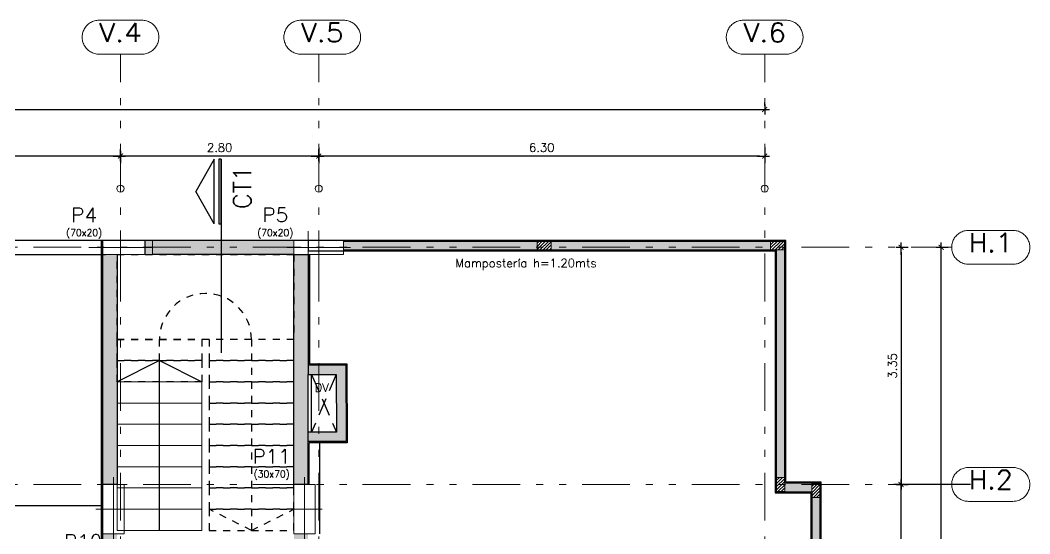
# Model space of a CAD drawing. Header units: metres. Extents: x 219 to 707, y -561 to -17.
# Drawn here: x 354.23 to 368.49, y -274.47 to -267.21 of the extents above; entities that cross this region are included whole.
import ezdxf
from ezdxf.enums import TextEntityAlignment as Align

# ---------------------------------------------------------------- set-up
doc = ezdxf.new("R2010")
doc.units = ezdxf.units.M
doc.linetypes.add('CYPE_RAYAPUNTOPUNTO', pattern=[0.45, 0.225, -0.075, 0, -0.075, 0, -0.075])
doc.linetypes.add('HIDDEN', pattern=[0.375, 0.25, -0.125])
for name, color, linetype in [('2', 2, 'Continuous'), ('A-Balcon', 1, 'Continuous'), ('A-Muros', 4, 'Continuous'), ('A-Proyección', 1, 'HIDDEN'), ('A-Revoques', 1, 'Continuous'), ('A-Texto', 3, 'Continuous'), ('Dr Ejes en bloque', 4, 'Continuous'), ('TCOTA', 1, 'Continuous')]:
    doc.layers.add(name, color=color, linetype=linetype)
for name, color, linetype, lineweight in [('COTAS_ACOTACION', 2, 'Continuous', 0), ('COTAS_REF_LINEAS', 2, 'Continuous', 0), ('COTAS_REPLANTEO', 7, 'CYPE_RAYAPUNTOPUNTO', 0), ('ESC_ESCALON', 2, 'Continuous', 0), ('PILAR_DIM', 253, 'Continuous', 0), ('PILAR_EJES', 1, 'Continuous', 0), ('PILAR_HORMIGON', 5, 'Continuous', 20), ('PILAR_REF', 253, 'Continuous', 0)]:
    doc.layers.add(name, color=color, linetype=linetype, lineweight=lineweight)
doc.layers.add('M-Muro hueco 11', color=141, linetype='Continuous', transparency=0.5)
doc.layers.add('M1-Muro Común 20', color=12, linetype='Continuous', transparency=0.5)
doc.styles.add('CYPETXT', font='romans', dxfattribs={"height": 0.2})
doc.styles.add('T12', font='romans.shx', dxfattribs={"height": 0.12})
doc.styles.add('T25', font='romans.shx', dxfattribs={"height": 0.25})
doc.dimstyles.new('DIM50', dxfattribs={"dimtxt": 0.12, "dimasz": 0.07, "dimexe": 0.1, "dimexo": 0.05, "dimgap": 0.06, "dimtad": 1, "dimzin": 4, "dimdsep": 46, "dimtxsty": 'T12', "dimblk1": 'COTA1', "dimblk2": 'COTA1', "dimsah": 1, "dimcen": 0.07, "dimclrt": 3, "dimadec": 0, "dimazin": 0, "dimtfac": 1, "dimtmove": 2, "dimatfit": 0, "dimldrblk": 'COTA1', "dimfxl": 1, "dimtolj": 1, "dimtzin": 4, "dimarcsym": 0})

# ---------------------------------------------------------------- blocks, each defined once
blk = doc.blocks.new('Ejes del pilar')
at = {"layer": 'PILAR_EJES'}
for p, q in [((0, -0.5), (0, 0.5)), ((-0.5, 0), (0.5, 0))]:
    blk.add_line(p, q, dxfattribs=at)
blk = doc.blocks.new('estructura azotea')
at = {"color": 5}
blk.add_lwpolyline([(-1.589, 1.997), (-1.988, 1.997), (-1.989, -0.003), (0.011, -0.003), (0.011, 1.996), (-0.389, 1.996), (-0.389, 1.796), (-0.189, 1.796), (-0.189, 0.197), (-1.788, 0.197), (-1.788, 1.796), (-1.588, 1.797), (-1.588, 1.997)], dxfattribs=at)
at = {"layer": 'PILAR_HORMIGON'}
for points in [[(-4.4, 12.135), (-3.7, 12.135), (-3.7, 12.335), (-4.4, 12.335), (-4.4, 12.135)], [(-1.7, 12.136), (-1, 12.136), (-1, 12.336), (-1.7, 12.336), (-1.7, 12.136)], [(-4.401, 8.187), (-4.101, 8.187), (-4.101, 8.887), (-4.401, 8.887), (-4.401, 8.187)], [(-1.7, 8.187), (-1.4, 8.187), (-1.4, 8.887), (-1.7, 8.887), (-1.7, 8.187)]]:
    blk.add_lwpolyline(points, close=True, dxfattribs=at)
at = {"layer": 'PILAR_EJES'}
for p, xscale, yscale in [((-4.15, 12.236), 0.9000000000000001, 0.4), ((-1.35, 12.236), 0.9000000000000001, 0.4), ((-4.251, 8.537), 0.5, 0.9000000000000001), ((-1.55, 8.537), 0.5, 0.9000000000000001), ((-0.089, 1.897), 0.4, 0.4), ((-1.889, 0.097), 0.4, 0.4), ((-0.089, 0.097), 0.4, 0.4)]:
    blk.add_blockref('Ejes del pilar', p, dxfattribs=dict(at, xscale=xscale, yscale=yscale))
at = {"layer": 'PILAR_HORMIGON', "xscale": 0.4, "yscale": 0.4}
blk.add_blockref('Ejes del pilar', (-1.889, 1.897), dxfattribs=at)
at = {"layer": 'PILAR_DIM', "lineweight": 0, "style": 'CYPETXT', "width": 0.882521}
for s, p, p2 in [('(70x20)', (-4.919, 12.395), (-4.41, 12.395)), ('(70x20)', (-2.219, 12.396), (-1.71, 12.396)), ('(30x70)', (-2.269, 8.982), (-1.76, 8.982)), ('(30x70)', (-4.933, 7.777), (-4.425, 7.777))]:
    blk.add_text(s, height=0.1, dxfattribs=at).set_placement(p, p2, align=Align.FIT)
at = {"layer": 'PILAR_REF', "style": 'CYPETXT'}
for s, width, p, p2 in [('P4', 0.993462, (-4.849, 12.595), (-4.48, 12.595)), ('P5', 1.019605, (-2.149, 12.596), (-1.78, 12.596)), ('P11', 1.084327, (-2.283, 9.182), (-1.746, 9.182)), ('P10', 0.972155, (-4.948, 7.977), (-4.411, 7.977))]:
    blk.add_text(s, height=0.2, dxfattribs=dict(at, width=width)).set_placement(p, p2, align=Align.FIT)
blk = doc.blocks.new('Flecha2')
for p, q in [((-0.35, -0.2), (0, 0)), ((0.35, -0.2), (0, 0)), ((-0.35, -0.2), (0.35, -0.2)), ((0.35, -0.25), (-0.35, -0.25)), ((-0.35, -0.25), (-0.35, -0.275)), ((-0.35, -0.275), (0.35, -0.275)), ((0.35, -0.275), (0.35, -0.25))]:
    blk.add_line(p, q)
blk = doc.blocks.new('COTA1')
for p, q in [((-1.5, 0), (1, 0)), ((0, 1), (0, -1))]:
    blk.add_line(p, q)
at = {"const_width": 0.2}
blk.add_lwpolyline([(-0.5, -0.5), (0.5, 0.5)], dxfattribs=at)
blk = doc.blocks.new('*D844')
at = {"layer": 'Defpoints', "color": 0, "transparency": 16777216}
for p in [(129.927, 145.145), (125.778, 145.037), (125.778, 144.966)]:
    blk.add_point(p, dxfattribs=at)
at = {"layer": 'TCOTA', "color": 0, "lineweight": -2, "transparency": 16777216}
for p, q in [((125.778, 145.016), (125.778, 145.137)), ((129.927, 145.095), (129.927, 144.937)), ((129.857, 145.037), (125.848, 145.037))]:
    blk.add_line(p, q, dxfattribs=at)
at = {"layer": 'TCOTA', "color": 0, "lineweight": -2, "transparency": 16777216, "xscale": 0.07, "yscale": 0.07, "zscale": 0.07, "rotation": 180}
blk.add_blockref('COTA1', (125.778, 145.037), dxfattribs=at)
at = {"layer": 'TCOTA', "color": 0, "lineweight": -2, "transparency": 16777216, "xscale": 0.07, "yscale": 0.07, "zscale": 0.07}
blk.add_blockref('COTA1', (129.927, 145.037), dxfattribs=at)
at = {"layer": 'TCOTA', "color": 3, "transparency": 16777216, "insert": (127.853, 145.157), "char_height": 0.12, "attachment_point": 5, "style": 'T12'}
blk.add_mtext('\\A1;4.15', dxfattribs=at)
blk = doc.blocks.new('*D845')
at = {"layer": 'Defpoints', "color": 0, "transparency": 16777216}
for p in [(132.728, 145.208), (129.927, 145.037), (129.927, 145.037)]:
    blk.add_point(p, dxfattribs=at)
at = {"layer": 'TCOTA', "color": 0, "lineweight": -2, "transparency": 16777216}
for p, q in [((129.927, 145.087), (129.927, 145.137)), ((132.728, 145.158), (132.728, 144.937)), ((132.658, 145.037), (129.997, 145.037))]:
    blk.add_line(p, q, dxfattribs=at)
at = {"layer": 'TCOTA', "color": 0, "lineweight": -2, "transparency": 16777216, "xscale": 0.07, "yscale": 0.07, "zscale": 0.07, "rotation": 180}
blk.add_blockref('COTA1', (129.927, 145.037), dxfattribs=at)
at = {"layer": 'TCOTA', "color": 0, "lineweight": -2, "transparency": 16777216, "xscale": 0.07, "yscale": 0.07, "zscale": 0.07}
blk.add_blockref('COTA1', (132.728, 145.037), dxfattribs=at)
at = {"layer": 'TCOTA', "color": 3, "transparency": 16777216, "insert": (131.328, 145.157), "char_height": 0.12, "attachment_point": 5, "style": 'T12'}
blk.add_mtext('\\A1;2.80', dxfattribs=at)
blk = doc.blocks.new('*D846')
at = {"layer": 'Defpoints', "color": 0, "transparency": 16777216}
for p in [(139.028, 145.208), (132.728, 145.037), (132.728, 145.037)]:
    blk.add_point(p, dxfattribs=at)
at = {"layer": 'TCOTA', "color": 0, "lineweight": -2, "transparency": 16777216}
for p, q in [((132.728, 145.087), (132.728, 145.137)), ((139.028, 145.158), (139.028, 144.937)), ((138.958, 145.037), (132.798, 145.037))]:
    blk.add_line(p, q, dxfattribs=at)
at = {"layer": 'TCOTA', "color": 0, "lineweight": -2, "transparency": 16777216, "xscale": 0.07, "yscale": 0.07, "zscale": 0.07, "rotation": 180}
blk.add_blockref('COTA1', (132.728, 145.037), dxfattribs=at)
at = {"layer": 'TCOTA', "color": 0, "lineweight": -2, "transparency": 16777216, "xscale": 0.07, "yscale": 0.07, "zscale": 0.07}
blk.add_blockref('COTA1', (139.028, 145.037), dxfattribs=at)
at = {"layer": 'TCOTA', "color": 3, "transparency": 16777216, "insert": (135.878, 145.157), "char_height": 0.12, "attachment_point": 5, "style": 'T12'}
blk.add_mtext('\\A1;6.30', dxfattribs=at)
blk = doc.blocks.new('*D847')
at = {"layer": 'Defpoints', "color": 0, "transparency": 16777216}
for p in [(115.878, 145.695), (139.028, 145.695), (139.028, 145.695)]:
    blk.add_point(p, dxfattribs=at)
at = {"layer": 'TCOTA', "color": 0, "lineweight": -2, "transparency": 16777216}
for p, q in [((115.878, 145.745), (115.878, 145.795)), ((139.028, 145.745), (139.028, 145.795)), ((115.948, 145.695), (138.958, 145.695))]:
    blk.add_line(p, q, dxfattribs=at)
at = {"layer": 'TCOTA', "color": 0, "lineweight": -2, "transparency": 16777216, "xscale": 0.07, "yscale": 0.07, "zscale": 0.07, "rotation": 180}
blk.add_blockref('COTA1', (115.878, 145.695), dxfattribs=at)
at = {"layer": 'TCOTA', "color": 0, "lineweight": -2, "transparency": 16777216, "xscale": 0.07, "yscale": 0.07, "zscale": 0.07}
blk.add_blockref('COTA1', (139.028, 145.695), dxfattribs=at)
at = {"layer": 'TCOTA', "color": 3, "transparency": 16777216, "insert": (127.453, 145.815), "char_height": 0.12, "attachment_point": 5, "style": 'T12'}
blk.add_mtext('\\A1;23.15', dxfattribs=at)
blk = doc.blocks.new('*D839')
at = {"layer": 'Defpoints', "color": 0, "transparency": 16777216}
for p in [(140.954, 143.747), (140.954, 140.394), (140.954, 140.394)]:
    blk.add_point(p, dxfattribs=at)
at = {"layer": 'TCOTA', "color": 0, "lineweight": -2, "transparency": 16777216}
for p, q in [((140.954, 143.677), (140.954, 140.464)), ((141.004, 143.747), (141.054, 143.747)), ((141.004, 140.394), (141.054, 140.394))]:
    blk.add_line(p, q, dxfattribs=at)
at = {"layer": 'TCOTA', "color": 0, "lineweight": -2, "transparency": 16777216, "xscale": 0.07, "yscale": 0.07, "zscale": 0.07}
for p, rotation in [((140.954, 143.747), 90), ((140.954, 140.394), 270)]:
    blk.add_blockref('COTA1', p, dxfattribs=dict(at, rotation=rotation))
at = {"layer": 'TCOTA', "color": 3, "transparency": 16777216, "insert": (140.834, 142.07), "char_height": 0.12, "attachment_point": 5, "rotation": 90, "style": 'T12'}
blk.add_mtext('\\A1;3.35', dxfattribs=at)
blk = doc.blocks.new('*D841')
at = {"layer": 'Defpoints', "color": 0, "transparency": 16777216}
for p in [(140.954, 140.394), (141.984, 140.394, 0), (140.954, 134.109)]:
    blk.add_point(p, dxfattribs=at)
at = {"layer": 'TCOTA', "color": 0, "lineweight": -2, "transparency": 16777216}
for p, q in [((141.934, 140.394), (140.854, 140.394)), ((140.954, 134.179), (140.954, 140.324)), ((141.004, 134.109), (141.054, 134.109))]:
    blk.add_line(p, q, dxfattribs=at)
at = {"layer": 'TCOTA', "color": 0, "lineweight": -2, "transparency": 16777216, "xscale": 0.07, "yscale": 0.07, "zscale": 0.07}
for p, rotation in [((140.954, 140.394), 90), ((140.954, 134.109), 270)]:
    blk.add_blockref('COTA1', p, dxfattribs=dict(at, rotation=rotation))
at = {"layer": 'TCOTA', "color": 3, "transparency": 16777216, "insert": (140.834, 137.251), "char_height": 0.12, "attachment_point": 5, "rotation": 90, "style": 'T12'}
blk.add_mtext('\\A1;6.29', dxfattribs=at)
blk = doc.blocks.new('*D843')
at = {"layer": 'Defpoints', "color": 0, "transparency": 16777216}
for p in [(141.52, 143.747), (141.52, 143.747), (141.52, 130.147)]:
    blk.add_point(p, dxfattribs=at)
at = {"layer": 'TCOTA', "color": 0, "lineweight": -2, "transparency": 16777216}
for p, q in [((141.52, 130.217), (141.52, 143.677)), ((141.57, 143.747), (141.62, 143.747)), ((141.57, 130.147), (141.62, 130.147))]:
    blk.add_line(p, q, dxfattribs=at)
at = {"layer": 'TCOTA', "color": 0, "lineweight": -2, "transparency": 16777216, "xscale": 0.07, "yscale": 0.07, "zscale": 0.07}
for p, rotation in [((141.52, 143.747), 90), ((141.52, 130.147), 270)]:
    blk.add_blockref('COTA1', p, dxfattribs=dict(at, rotation=rotation))
at = {"layer": 'TCOTA', "color": 3, "transparency": 16777216, "insert": (141.4, 136.947), "char_height": 0.12, "attachment_point": 5, "rotation": 90, "style": 'T12'}
blk.add_mtext('\\A1;13.60', dxfattribs=at)
blk = doc.blocks.new('DSADADASDAS')
at = {"layer": 'COTAS_ACOTACION'}
for centre in [(129.927, 144.577, -0.525), (132.728, 144.577, -0.525), (139.028, 144.577, -0.525)]:
    blk.add_circle(centre, 0.05, dxfattribs=at)
at = {"layer": 'COTAS_REF_LINEAS'}
for points in [[(130.229, 146.958), (130.246, 146.957), (130.261, 146.956), (130.277, 146.953), (130.293, 146.949), (130.308, 146.945), (130.323, 146.939), (130.338, 146.932), (130.352, 146.924), (130.365, 146.916), (130.378, 146.906), (130.39, 146.896), (130.402, 146.885), (130.413, 146.873), (130.423, 146.86), (130.432, 146.847), (130.44, 146.833), (130.447, 146.819), (130.453, 146.804), (130.459, 146.789), (130.463, 146.773), (130.466, 146.758), (130.468, 146.742), (130.469, 146.726), (130.469, 146.71), (130.468, 146.694), (130.466, 146.678), (130.463, 146.662), (130.459, 146.647), (130.453, 146.632), (130.447, 146.617), (130.44, 146.602), (130.432, 146.589), (130.423, 146.575), (130.413, 146.563), (130.402, 146.551), (130.39, 146.54), (130.378, 146.529), (130.365, 146.52), (130.352, 146.511), (130.338, 146.504), (130.323, 146.497), (130.308, 146.491), (130.293, 146.486), (130.277, 146.483), (130.261, 146.48), (130.246, 146.478), (130.229, 146.478), (129.625, 146.478), (129.609, 146.478), (129.594, 146.48), (129.578, 146.483), (129.562, 146.486), (129.547, 146.491), (129.532, 146.497), (129.517, 146.504), (129.503, 146.511), (129.49, 146.52), (129.477, 146.529), (129.465, 146.54), (129.453, 146.551), (129.442, 146.563), (129.432, 146.575), (129.423, 146.589), (129.415, 146.602), (129.408, 146.617), (129.402, 146.632), (129.396, 146.647), (129.392, 146.662), (129.389, 146.678), (129.387, 146.694), (129.386, 146.71), (129.386, 146.726), (129.387, 146.742), (129.389, 146.758), (129.392, 146.773), (129.396, 146.789), (129.402, 146.804), (129.408, 146.819), (129.415, 146.833), (129.423, 146.847), (129.432, 146.86), (129.442, 146.873), (129.453, 146.885), (129.465, 146.896), (129.477, 146.906), (129.49, 146.916), (129.503, 146.924), (129.517, 146.932), (129.532, 146.939), (129.547, 146.945), (129.562, 146.949), (129.578, 146.953), (129.594, 146.956), (129.609, 146.957), (129.625, 146.958), (130.229, 146.958)], [(133.079, 146.958), (133.096, 146.957), (133.111, 146.956), (133.127, 146.953), (133.143, 146.949), (133.158, 146.945), (133.173, 146.939), (133.188, 146.932), (133.202, 146.924), (133.215, 146.916), (133.228, 146.906), (133.24, 146.896), (133.252, 146.885), (133.263, 146.873), (133.273, 146.86), (133.282, 146.847), (133.29, 146.833), (133.297, 146.819), (133.303, 146.804), (133.309, 146.789), (133.313, 146.773), (133.316, 146.758), (133.318, 146.742), (133.319, 146.726), (133.319, 146.71), (133.318, 146.694), (133.316, 146.678), (133.313, 146.662), (133.309, 146.647), (133.303, 146.632), (133.297, 146.617), (133.29, 146.602), (133.282, 146.589), (133.273, 146.575), (133.263, 146.563), (133.252, 146.551), (133.24, 146.54), (133.228, 146.529), (133.215, 146.52), (133.202, 146.511), (133.188, 146.504), (133.173, 146.497), (133.158, 146.491), (133.143, 146.486), (133.127, 146.483), (133.111, 146.48), (133.096, 146.478), (133.079, 146.478), (132.475, 146.478), (132.459, 146.478), (132.443, 146.48), (132.428, 146.483), (132.412, 146.486), (132.397, 146.491), (132.382, 146.497), (132.367, 146.504), (132.353, 146.511), (132.34, 146.52), (132.327, 146.529), (132.314, 146.54), (132.303, 146.551), (132.292, 146.563), (132.282, 146.575), (132.273, 146.589), (132.265, 146.602), (132.258, 146.617), (132.252, 146.632), (132.246, 146.647), (132.242, 146.662), (132.239, 146.678), (132.237, 146.694), (132.236, 146.71), (132.236, 146.726), (132.237, 146.742), (132.239, 146.758), (132.242, 146.773), (132.246, 146.789), (132.252, 146.804), (132.258, 146.819), (132.265, 146.833), (132.273, 146.847), (132.282, 146.86), (132.292, 146.873), (132.303, 146.885), (132.314, 146.896), (132.327, 146.906), (132.34, 146.916), (132.353, 146.924), (132.367, 146.932), (132.382, 146.939), (132.397, 146.945), (132.412, 146.949), (132.428, 146.953), (132.443, 146.956), (132.459, 146.957), (132.475, 146.958), (133.079, 146.958)], [(139.33, 146.958), (139.346, 146.957), (139.362, 146.956), (139.378, 146.953), (139.393, 146.949), (139.408, 146.945), (139.423, 146.939), (139.438, 146.932), (139.452, 146.924), (139.466, 146.916), (139.478, 146.906), (139.491, 146.896), (139.502, 146.885), (139.513, 146.873), (139.523, 146.86), (139.532, 146.847), (139.54, 146.833), (139.547, 146.819), (139.554, 146.804), (139.559, 146.789), (139.563, 146.773), (139.566, 146.758), (139.569, 146.742), (139.57, 146.726), (139.57, 146.71), (139.569, 146.694), (139.566, 146.678), (139.563, 146.662), (139.559, 146.647), (139.554, 146.632), (139.547, 146.617), (139.54, 146.602), (139.532, 146.589), (139.523, 146.575), (139.513, 146.563), (139.502, 146.551), (139.491, 146.54), (139.478, 146.529), (139.466, 146.52), (139.452, 146.511), (139.438, 146.504), (139.423, 146.497), (139.408, 146.491), (139.393, 146.486), (139.378, 146.483), (139.362, 146.48), (139.346, 146.478), (139.33, 146.478), (138.726, 146.478), (138.71, 146.478), (138.694, 146.48), (138.678, 146.483), (138.662, 146.486), (138.647, 146.491), (138.632, 146.497), (138.617, 146.504), (138.603, 146.511), (138.59, 146.52), (138.577, 146.529), (138.565, 146.54), (138.553, 146.551), (138.542, 146.563), (138.532, 146.575), (138.523, 146.589), (138.515, 146.602), (138.508, 146.617), (138.502, 146.632), (138.496, 146.647), (138.492, 146.662), (138.489, 146.678), (138.487, 146.694), (138.486, 146.71), (138.486, 146.726), (138.487, 146.742), (138.489, 146.758), (138.492, 146.773), (138.496, 146.789), (138.502, 146.804), (138.508, 146.819), (138.515, 146.833), (138.523, 146.847), (138.532, 146.86), (138.542, 146.873), (138.553, 146.885), (138.565, 146.896), (138.577, 146.906), (138.59, 146.916), (138.603, 146.924), (138.617, 146.932), (138.632, 146.939), (138.647, 146.945), (138.662, 146.949), (138.678, 146.953), (138.694, 146.956), (138.71, 146.957), (138.726, 146.958), (139.33, 146.958)], [(142.533, 143.987), (142.55, 143.986), (142.565, 143.985), (142.581, 143.982), (142.597, 143.978), (142.612, 143.974), (142.627, 143.968), (142.642, 143.961), (142.656, 143.953), (142.669, 143.945), (142.682, 143.935), (142.694, 143.925), (142.706, 143.914), (142.717, 143.902), (142.727, 143.889), (142.736, 143.876), (142.744, 143.862), (142.751, 143.848), (142.757, 143.833), (142.763, 143.818), (142.767, 143.803), (142.77, 143.787), (142.772, 143.771), (142.773, 143.755), (142.773, 143.739), (142.772, 143.723), (142.77, 143.707), (142.767, 143.691), (142.763, 143.676), (142.757, 143.661), (142.751, 143.646), (142.744, 143.632), (142.736, 143.618), (142.727, 143.605), (142.717, 143.592), (142.706, 143.58), (142.694, 143.569), (142.682, 143.559), (142.669, 143.549), (142.656, 143.54), (142.642, 143.533), (142.627, 143.526), (142.612, 143.52), (142.597, 143.515), (142.581, 143.512), (142.565, 143.509), (142.55, 143.507), (142.533, 143.507), (141.909, 143.507), (141.893, 143.507), (141.878, 143.509), (141.862, 143.512), (141.846, 143.515), (141.831, 143.52), (141.816, 143.526), (141.801, 143.533), (141.787, 143.54), (141.774, 143.549), (141.761, 143.559), (141.749, 143.569), (141.737, 143.58), (141.726, 143.592), (141.716, 143.605), (141.707, 143.618), (141.699, 143.632), (141.692, 143.646), (141.686, 143.661), (141.68, 143.676), (141.676, 143.691), (141.673, 143.707), (141.671, 143.723), (141.67, 143.739), (141.67, 143.755), (141.671, 143.771), (141.673, 143.787), (141.676, 143.803), (141.68, 143.818), (141.686, 143.833), (141.692, 143.848), (141.699, 143.862), (141.707, 143.876), (141.716, 143.889), (141.726, 143.902), (141.737, 143.914), (141.749, 143.925), (141.761, 143.935), (141.774, 143.945), (141.787, 143.953), (141.801, 143.961), (141.816, 143.968), (141.831, 143.974), (141.846, 143.978), (141.862, 143.982), (141.878, 143.985), (141.893, 143.986), (141.909, 143.987), (142.533, 143.987)], [(142.533, 140.635), (142.55, 140.635), (142.565, 140.633), (142.581, 140.63), (142.597, 140.627), (142.612, 140.622), (142.627, 140.616), (142.642, 140.609), (142.656, 140.602), (142.669, 140.593), (142.682, 140.584), (142.694, 140.573), (142.706, 140.562), (142.717, 140.55), (142.727, 140.538), (142.736, 140.524), (142.744, 140.511), (142.751, 140.496), (142.757, 140.482), (142.763, 140.466), (142.767, 140.451), (142.77, 140.435), (142.772, 140.419), (142.773, 140.403), (142.773, 140.387), (142.772, 140.371), (142.77, 140.355), (142.767, 140.34), (142.763, 140.324), (142.757, 140.309), (142.751, 140.294), (142.744, 140.28), (142.736, 140.266), (142.727, 140.253), (142.717, 140.24), (142.706, 140.228), (142.694, 140.217), (142.682, 140.207), (142.669, 140.197), (142.656, 140.189), (142.642, 140.181), (142.627, 140.174), (142.612, 140.169), (142.597, 140.164), (142.581, 140.16), (142.565, 140.157), (142.55, 140.156), (142.533, 140.155), (141.909, 140.155), (141.893, 140.156), (141.878, 140.157), (141.862, 140.16), (141.846, 140.164), (141.831, 140.169), (141.816, 140.174), (141.801, 140.181), (141.787, 140.189), (141.774, 140.197), (141.761, 140.207), (141.749, 140.217), (141.737, 140.228), (141.726, 140.24), (141.716, 140.253), (141.707, 140.266), (141.699, 140.28), (141.692, 140.294), (141.686, 140.309), (141.68, 140.324), (141.676, 140.34), (141.673, 140.355), (141.671, 140.371), (141.67, 140.387), (141.67, 140.403), (141.671, 140.419), (141.673, 140.435), (141.676, 140.451), (141.68, 140.466), (141.686, 140.482), (141.692, 140.496), (141.699, 140.511), (141.707, 140.524), (141.716, 140.538), (141.726, 140.55), (141.737, 140.562), (141.749, 140.573), (141.761, 140.584), (141.774, 140.593), (141.787, 140.602), (141.801, 140.609), (141.816, 140.616), (141.831, 140.622), (141.846, 140.627), (141.862, 140.63), (141.878, 140.633), (141.893, 140.635), (141.909, 140.635), (142.533, 140.635)]]:
    blk.add_lwpolyline(points, close=True, dxfattribs=at)
at = {"layer": 'COTAS_REPLANTEO', "ltscale": 3}
for p, q in [((129.927, 125.933, -0.525), (129.927, 146.478, -0.525)), ((132.728, 125.933, -0.525), (132.728, 146.478, -0.525)), ((139.028, 125.933, -0.525), (139.028, 146.478, -0.525)), ((110.098, 143.747, -0.525), (141.67, 143.747, -0.525)), ((110.098, 140.395, -0.525), (141.67, 140.395, -0.525))]:
    blk.add_line(p, q, dxfattribs=at)
at = {"layer": 'COTAS_REF_LINEAS', "style": 'CYPETXT'}
for s, width, p, p2 in [('V.4', 1.034022, (129.625, 146.651, -0.525), (130.229, 146.651, -0.525)), ('V.5', 1.057, (132.475, 146.651, -0.525), (133.079, 146.651, -0.525)), ('V.6', 1.057, (138.726, 146.651, -0.525), (139.33, 146.651, -0.525)), ('H.1', 1.142791, (141.909, 143.68, -0.525), (142.533, 143.68, -0.525)), ('H.2', 1.002857, (141.909, 140.329, -0.525), (142.533, 140.329, -0.525))]:
    blk.add_text(s, height=0.2667, dxfattribs=dict(at, width=width)).set_placement(p, p2, align=Align.FIT)
at = {"layer": 'TCOTA'}
for base, p1, p2, picture, middle in [((139.028, 145.695, -0.525), (115.878, 145.695, -0.525), (139.028, 145.695, -0.525), '*D847', (127.453, 145.815, -0.525)), ((125.778, 145.037, -0.525), (129.927, 145.145, -0.525), (125.778, 144.966, -0.525), '*D844', (127.853, 145.157, -0.525)), ((129.927, 145.037, -0.525), (132.728, 145.208, -0.525), (129.927, 145.037, -0.525), '*D845', (131.328, 145.157, -0.525)), ((132.728, 145.037, -0.525), (139.028, 145.208, -0.525), (132.728, 145.037, -0.525), '*D846', (135.878, 145.157, -0.525))]:
    dim = blk.add_linear_dim(base=base, p1=p1, p2=p2, dimstyle='DIM50', dxfattribs=at)
    dim.commit()
    dim.dimension.update_dxf_attribs({"geometry": picture, "text_midpoint": middle})
for base, p1, p2, picture, middle in [((140.954, 140.394, -0.525), (140.954, 143.747, -0.525), (140.954, 140.394, -0.525), '*D839', (140.834, 142.07, -0.525)), ((141.52, 143.747, -0.525), (141.52, 130.147, -0.525), (141.52, 143.747, -0.525), '*D843', (141.4, 136.947, -0.525)), ((140.9541, 140.394, -0.525), (140.9541, 134.1088, -0.525), (141.9839, 140.394, -0.525), '*D841', (140.8341, 137.2514, -0.525))]:
    dim = blk.add_linear_dim(base=base, p1=p1, p2=p2, angle=90, dimstyle='DIM50', dxfattribs=at)
    dim.commit()
    dim.dimension.update_dxf_attribs({"geometry": picture, "text_midpoint": middle})

msp = doc.modelspace()

# ---------------------------------------------------------------- hatches: boundary and pattern name
at = {"layer": 'M-Muro hueco 11', "transparency": 33554534}
h = msp.add_hatch(color=256, dxfattribs=at)
h.dxf.hatch_style = 1
h.paths.add_polyline_path([(358.828, -272.086), (358.296, -272.086), (358.297, -272.221), (358.693, -272.221), (358.696, -273.036), (358.296, -273.036), (358.297, -273.171), (358.831, -273.171)])
at = {"layer": 'M1-Muro Común 20', "transparency": 33554687}
h = msp.add_hatch(color=256, dxfattribs=at)
h.dxf.hatch_style = 1
h.paths.add_polyline_path([(361.53, -270.341), (358.796, -270.341), (358.796, -270.461), (361.53, -270.461)])
h.paths.add_polyline_path([(364.83, -270.341), (361.73, -270.341), (361.73, -270.461), (364.83, -270.461)])
h.paths.add_polyline_path([(365.03, -270.461), (364.91, -270.461), (364.91, -273.678), (365.03, -273.678)])
h.paths.add_polyline_path([(365.411, -273.76), (365.03, -273.759), (365.03, -273.879), (365.411, -273.88)])
h.paths.add_polyline_path([(365.531, -273.961), (365.411, -273.961), (365.411, -280.076), (365.531, -280.076), (365.531, -277.119), (365.426, -277.119), (365.426, -276.919), (365.531, -276.919)])
h.paths.add_polyline_path([(365.411, -280.156), (365.03, -280.156), (365.03, -280.356), (365.03, -284.125), (365.03, -284.125), (365.03, -284.19), (365.045, -284.19), (365.045, -280.291), (365.546, -280.291), (365.546, -277.119), (365.531, -277.119), (365.531, -280.076), (365.531, -280.076), (365.531, -280.276), (365.411, -280.276)])
h.paths.add_polyline_path([(365.03, -280.356), (364.91, -280.356), (364.91, -284.125), (365.03, -284.125)])
h.paths.add_polyline_path([(364.91, -284.205), (361.723, -284.205), (361.723, -284.325), (364.91, -284.325)])
h.paths.add_polyline_path([(346.315, -284.325), (346.315, -284.325), (346.315, -284.205), (343.98, -284.205), (343.98, -284.325)])
h.paths.add_polyline_path([(341.365, -280.384), (341.245, -280.384), (341.245, -284.324), (343.78, -284.325), (343.78, -284.205), (341.365, -284.204)])
h = msp.add_hatch(color=256, dxfattribs=at)
h.dxf.hatch_style = 1
h.paths.add_polyline_path([(358.296, -270.526), (358.096, -270.526), (358.096, -271.726), (358.096, -273.775), (358.296, -273.775)])
h.paths.add_polyline_path([(358.296, -274.475), (358.096, -274.475), (358.096, -274.926), (358.096, -276.065), (356.946, -276.065), (356.946, -275.776), (358.096, -275.776), (358.096, -275.626), (356.796, -275.626), (356.796, -276.065), (356.696, -276.065), (356.696, -276.215), (358.296, -276.215)])
h.paths.add_polyline_path([(355.596, -274.475), (355.396, -274.475), (355.396, -276.683), (355.556, -276.683), (355.556, -276.215), (355.696, -276.215), (355.696, -276.065), (355.596, -276.065)])
h.paths.add_polyline_path([(355.596, -273.226), (355.596, -272.926), (355.596, -272.626), (355.596, -272.326), (355.596, -272.026), (355.596, -270.526), (355.396, -270.526), (355.396, -273.776), (355.596, -273.776), (355.596, -273.526)])
h.paths.add_polyline_path([(358.096, -270.325), (355.996, -270.326), (355.996, -270.526), (358.096, -270.526)])
edge = h.paths.add_edge_path()
edge.add_line((357.067, -270.538), (357.067, -270.526))
edge.add_line((357.067, -270.526), (356.895, -270.526))
edge.add_arc((356.895, -271.726), 1.2, 81.7537, 90, ccw=False)
edge = h.paths.add_edge_path()
edge.add_line((358.095, -274.475), (358.095, -274.445))
edge.add_arc((356.896, -274.426), 1.2, 357.6481, 359.0932, ccw=False)
edge.add_line((358.095, -274.475), (358.095, -274.475))
at = {"layer": 'PILAR_HORMIGON'}
h = msp.add_hatch(dxfattribs=at)
h.set_pattern_fill('ANSI31', color=1, scale=0.01)
h.paths.add_polyline_path([(364.91, -284.125), (364.91, -284.325), (365.03, -284.325), (365.03, -284.125)])
h.paths.add_polyline_path([(365.426, -276.919), (365.426, -277.119), (365.546, -277.119), (365.546, -276.919)])
h.paths.add_polyline_path([(365.411, -280.076), (365.411, -280.276), (365.531, -280.276), (365.531, -280.076)])
h.paths.add_polyline_path([(364.91, -280.156), (364.91, -280.356), (365.03, -280.356), (365.03, -280.156)])
h.paths.add_polyline_path([(365.411, -273.761), (365.411, -273.961), (365.531, -273.961), (365.531, -273.761)])
h.paths.add_polyline_path([(364.91, -273.678), (364.91, -273.878), (365.03, -273.878), (365.03, -273.678)])
h.paths.add_polyline_path([(361.53, -270.461), (361.73, -270.461), (361.73, -270.341), (361.53, -270.341)])
h.paths.add_polyline_path([(364.83, -270.461), (365.03, -270.461), (365.03, -270.341), (364.83, -270.341)])
h.paths.add_polyline_path([(361.723, -284.205), (361.523, -284.205), (361.523, -284.325), (361.723, -284.325)])
h.paths.add_polyline_path([(343.98, -284.204), (343.78, -284.204), (343.78, -284.324), (343.98, -284.324)])
h.paths.add_polyline_path([(341.445, -284.204), (341.245, -284.204), (341.245, -284.324), (341.445, -284.324)])
h.paths.add_polyline_path([(359.407, -280.665), (359.407, -280.865), (359.607, -280.865), (359.607, -282.465), (358.007, -282.465), (358.007, -280.865), (358.208, -280.865), (358.208, -280.665), (357.807, -280.665), (357.807, -282.665), (359.807, -282.665), (359.807, -280.665)])

# ---------------------------------------------------------------- linework, layer by layer
at = {"layer": '2'}
for p, q in [((356.196, -272.026), (355.596, -272.326)), ((356.196, -274.426), (356.196, -272.026)), ((356.196, -272.026), (356.796, -272.326))]:
    msp.add_line(p, q, dxfattribs=at)
at = {"layer": 'A-Balcon', "color": 253}
for p, q in [((351.861, -270.526), (355.432, -270.526)), ((352.863, -270.526), (355.376, -270.526))]:
    msp.add_line(p, q, dxfattribs=at)
msp.add_lwpolyline([(351.885, -270.526), (352.861, -270.526), (352.861, -274.075), (355.376, -274.075)], dxfattribs=at)
at = {"layer": 'A-Muros'}
for p, q in [((355.996, -270.526), (355.996, -270.326)), ((356.096, -270.326), (358.096, -270.325)), ((358.296, -270.326), (358.296, -270.476)), ((365.03, -270.341), (358.796, -270.341)), ((365.03, -273.759), (365.03, -270.341)), ((355.396, -273.776), (355.396, -270.526)), ((355.596, -270.526), (355.596, -273.776)), ((358.096, -270.526), (356.096, -270.526)), ((358.096, -273.775), (358.096, -270.526)), ((358.096, -270.526), (358.296, -270.526)), ((358.296, -270.525), (358.296, -272.086)), ((358.796, -270.461), (364.91, -270.461)), ((364.91, -270.461), (364.91, -273.878)), ((358.296, -272.086), (358.828, -272.086)), ((358.828, -272.086), (358.831, -273.171)), ((358.297, -272.221), (358.693, -272.221)), ((358.297, -273.036), (358.297, -272.221)), ((358.693, -272.221), (358.696, -273.036)), ((358.297, -273.186), (358.296, -273.036)), ((358.696, -273.036), (358.297, -273.036)), ((358.831, -273.171), (358.297, -273.171)), ((358.297, -273.775, 0), (358.297, -273.171)), ((355.596, -273.776), (355.396, -273.776)), ((358.296, -273.775), (358.096, -273.775)), ((365.531, -273.761), (365.03, -273.759)), ((365.531, -280.276), (365.531, -273.761)), ((364.91, -273.878), (365.411, -273.88)), ((365.411, -273.88), (365.411, -280.156))]:
    msp.add_line(p, q, dxfattribs=at)
for points in [[(351.841, -270.458), (351.841, -275.574), (355.396, -275.572), (355.396, -270.326)], [(358.296, -272.086), (358.297, -272.221)]]:
    msp.add_lwpolyline(points, dxfattribs=at)
at = {"layer": 'A-Proyección', "ltscale": 0.1}
for p, q in [((356.196, -272.026), (356.196, -271.726)), ((357.496, -271.726), (357.496, -274.426)), ((357.496, -274.426), (356.896, -274.126)), ((357.496, -274.426), (358.096, -274.126))]:
    msp.add_line(p, q, dxfattribs=at)
at = {"layer": 'A-Proyección', "linetype": 'ByBlock'}
msp.add_line((358.345, -273.036), (358.345, -272.221), dxfattribs=at)
at = {"layer": 'A-Proyección', "ltscale": 0.1}
for points in [[(358.096, -270.526), (358.096, -271.726), (355.596, -271.726), (355.596, -270.526)], [(355.596, -271.726), (356.796, -271.726), (356.796, -272.026), (355.596, -272.026)], [(358.096, -271.726), (356.896, -271.726), (356.896, -272.026), (358.096, -272.026)], [(355.596, -272.026), (356.796, -272.026), (356.796, -272.326), (355.596, -272.326)], [(358.096, -272.026), (356.896, -272.026), (356.896, -272.326), (358.096, -272.326)], [(358.096, -272.326), (356.896, -272.326), (356.896, -272.626), (358.096, -272.626)], [(358.096, -272.626), (356.896, -272.626), (356.896, -272.926), (358.096, -272.926)], [(358.096, -272.926), (356.896, -272.926), (356.896, -273.226), (358.096, -273.226)], [(358.096, -273.226), (356.896, -273.226), (356.896, -273.526), (358.096, -273.526)], [(358.096, -273.526), (356.896, -273.526), (356.896, -273.826), (358.096, -273.826)]]:
    msp.add_lwpolyline(points, close=True, dxfattribs=at)
at = {"layer": 'A-Proyección'}
for points in [[(358.693, -272.221), (358.345, -273.036)], [(358.345, -272.221), (358.696, -273.036)]]:
    msp.add_lwpolyline(points, dxfattribs=at)
at = {"layer": 'A-Proyección', "ltscale": 0.1}
for points in [[(358.096, -274.126), (358.096, -273.826), (356.896, -273.826), (356.896, -274.126), (358.096, -274.126)], [(358.096, -274.426), (358.096, -274.126), (356.896, -274.126), (356.896, -274.426), (358.096, -274.426)]]:
    msp.add_lwpolyline(points, dxfattribs=at)
msp.add_arc((356.846, -271.726), 0.65, 0, 180, dxfattribs=at)
at = {"layer": 'A-Revoques'}
for p, q in [((358.776, -270.326), (355.376, -270.326)), ((358.316, -270.525), (358.316, -272.071)), ((358.456, -273.186), (358.456, -274.474))]:
    msp.add_line(p, q, dxfattribs=at)
at = {"layer": 'A-Revoques', "transparency": 33554687}
for p, q in [((365.045, -270.326), (358.296, -270.326)), ((365.045, -273.744), (365.045, -270.326)), ((358.296, -270.476), (364.895, -270.476)), ((364.895, -270.476), (364.895, -273.893)), ((358.316, -272.071), (358.843, -272.071)), ((358.843, -272.071), (358.846, -273.186)), ((358.846, -273.186), (358.312, -273.186)), ((358.312, -273.775), (358.312, -273.186)), ((365.546, -273.746), (365.045, -273.744)), ((365.546, -280.291), (365.546, -273.746)), ((364.895, -273.893), (365.396, -273.895)), ((365.396, -273.895), (365.396, -280.141))]:
    msp.add_line(p, q, dxfattribs=at)
msp.add_lwpolyline([(341.206, -270.326), (351.861, -270.326), (351.861, -275.554), (355.376, -275.552), (355.376, -270.326)], dxfattribs=at)
at = {"layer": 'A-Texto', "transparency": 33554687}
msp.add_line((357.067, -269.18), (357.067, -271.918), dxfattribs=at)
at = {"layer": 'ESC_ESCALON'}
for points in [[(355.596, -272.326), (356.796, -272.326), (356.796, -272.626), (355.596, -272.626)], [(355.596, -272.626), (356.796, -272.626), (356.796, -272.926), (355.596, -272.926)], [(355.596, -272.926), (356.796, -272.926), (356.796, -273.226), (355.596, -273.226)], [(355.596, -273.226), (356.796, -273.226), (356.796, -273.526), (355.596, -273.526)], [(355.596, -273.526), (356.796, -273.526), (356.796, -273.826), (355.596, -273.826)], [(355.596, -273.826), (356.796, -273.826), (356.796, -274.126), (355.596, -274.126)], [(355.596, -274.126), (356.796, -274.126), (356.796, -274.426), (355.596, -274.426)]]:
    msp.add_lwpolyline(points, close=True, dxfattribs=at)
at = {"layer": 'PILAR_HORMIGON'}
msp.add_line((358.296, -270.525), (358.296, -270.197), dxfattribs=at)
for points in [[(361.53, -270.461), (361.73, -270.461), (361.73, -270.341), (361.53, -270.341)], [(364.83, -270.461), (365.03, -270.461), (365.03, -270.341), (364.83, -270.341)], [(364.91, -273.678), (364.91, -273.878), (365.03, -273.878), (365.03, -273.678)], [(365.411, -273.761), (365.411, -273.961), (365.531, -273.961), (365.531, -273.761)]]:
    msp.add_lwpolyline(points, close=True, dxfattribs=at)
at = {"layer": 'TCOTA', "color": 253}
msp.add_line((355.396, -270.327), (351.861, -270.327), dxfattribs=at)

# ---------------------------------------------------------------- block references
at = {"layer": 'A-Texto', "transparency": 33554687, "xscale": 1.3, "yscale": 1.3, "zscale": 1.3, "rotation": 90}
msp.add_blockref('Flecha2', (356.71, -269.635), dxfattribs=at)
at = {"layer": 'Dr Ejes en bloque'}
msp.add_blockref('DSADADASDAS', (225.718, -414.171, 0.525), dxfattribs=at)
at = {"layer": 'TCOTA'}
msp.add_blockref('estructura azotea', (359.796, -282.662), dxfattribs=at)

# ---------------------------------------------------------------- texts
at = {"layer": 'A-Texto', "transparency": 33554687, "style": 'T25'}
msp.add_text('CT1', height=0.25, rotation=90, dxfattribs=at).set_placement((357.49, -269.885))
at = {"layer": 'A-Texto', "style": 'T12'}
for s, p in [('Mampostería h=1.20mts', (360.375, -270.706)), ('DV', (358.387, -272.467))]:
    msp.add_text(s, height=0.12, dxfattribs=at).set_placement(p)

doc.saveas('drawing.dxf')
